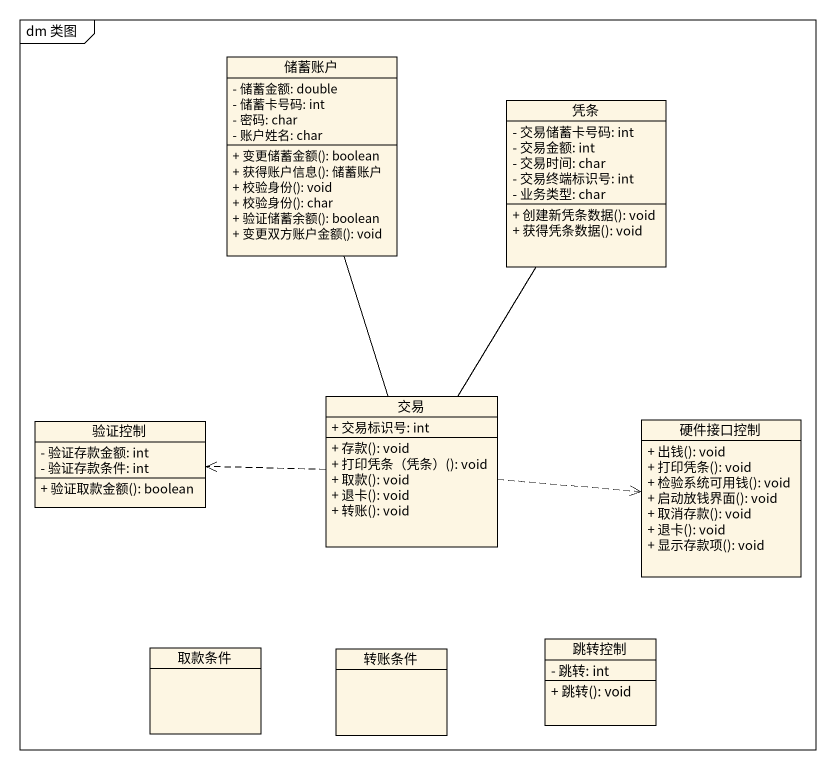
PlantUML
@startuml
mainframe dm 类图
hide circle
hide empty members
skinparam classAttributeIconSize 0
class 储蓄账户 {
  - 储蓄金额: double
  - 储蓄卡号码: int
  - 密码: char
  - 账户姓名: char
  + 变更储蓄金额(): boolean
  + 获得账户信息(): 储蓄账户
  + 校验身份(): void
  + 校验身份(): char
  + 验证储蓄余额(): boolean
  + 变更双方账户金额(): void
}
class 凭条 {
  - 交易储蓄卡号码: int
  - 交易金额: int
  - 交易时间: char
  - 交易终端标识号: int
  - 业务类型: char
  + 创建新凭条数据(): void
  + 获得凭条数据(): void
}
class 验证控制 {
  - 验证存款金额: int
  - 验证存款条件: int
  + 验证取款金额(): boolean
}
class 交易 {
  + 交易标识号: int
  + 存款(): void
  + 打印凭条（凭条）(): void
  + 取款(): void
  + 退卡(): void
  + 转账(): void
}
class 硬件接口控制 {
  + 出钱(): void
  + 打印凭条(): void
  + 检验系统可用钱(): void
  + 启动放钱界面(): void
  + 取消存款(): void
  + 退卡(): void
  + 显示存款项(): void
}
class 取款条件
class 转账条件
class 跳转控制 {
  - 跳转: int
  + 跳转(): void
}
储蓄账户 -- 交易
凭条 -- 交易
交易 .left.> 验证控制
交易 .right.> 硬件接口控制
@enduml
